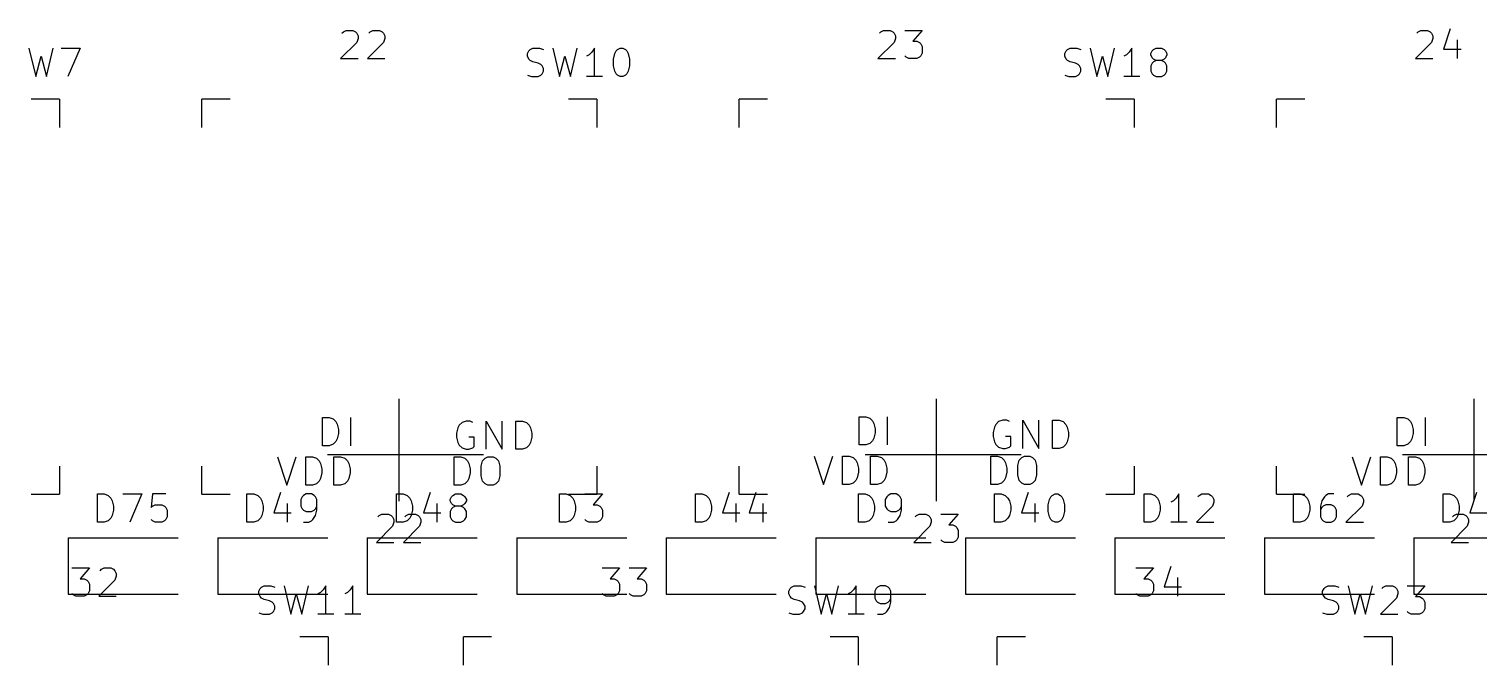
# Model space of a CAD drawing. Extents: x 33 to 377, y -126 to -3.
# Drawn here: x 79.7 to 131.1, y -88.9 to -66.3 of the extents above; entities that cross this region are included whole.
import ezdxf

# ---------------------------------------------------------------- set-up
doc = ezdxf.new("R2010")
doc.units = 0
doc.layers.add('BLACK', color=7, linetype='CONTINUOUS')

msp = doc.modelspace()

# ---------------------------------------------------------------- linework, layer by layer
at = {"layer": 'BLACK', "linetype": 'CONTINUOUS'}
for p, q in [((90.8051, -66.4766), (90.8527, -66.429)), ((90.8527, -66.429), (90.948, -66.3814)), ((90.948, -66.3814), (91.186, -66.3814)), ((91.186, -66.3814), (91.2813, -66.429)), ((91.2813, -66.429), (91.3289, -66.4766)), ((91.3289, -66.4766), (91.3765, -66.5719)), ((91.3765, -66.6671), (91.3289, -66.81)), ((91.3765, -66.5719), (91.3765, -66.6671)), ((91.7575, -66.4766), (91.8051, -66.429)), ((91.8051, -66.429), (91.9003, -66.3814)), ((91.9003, -66.3814), (92.1384, -66.3814)), ((92.1384, -66.3814), (92.2337, -66.429)), ((92.2337, -66.429), (92.2813, -66.4766)), ((92.2813, -66.4766), (92.3289, -66.5719)), ((92.3289, -66.6671), (92.2813, -66.81)), ((92.3289, -66.5719), (92.3289, -66.6671)), ((109.855, -66.4766), (109.903, -66.429)), ((109.903, -66.429), (109.998, -66.3814)), ((109.998, -66.3814), (110.236, -66.3814)), ((110.236, -66.3814), (110.331, -66.429)), ((110.331, -66.429), (110.379, -66.4766)), ((110.379, -66.4766), (110.427, -66.5719)), ((110.427, -66.6671), (110.379, -66.81)), ((110.427, -66.5719), (110.427, -66.6671)), ((110.76, -66.3814), (111.379, -66.3814)), ((111.379, -66.3814), (111.046, -66.7623)), ((111.046, -66.7623), (111.188, -66.7623)), ((111.188, -66.7623), (111.284, -66.81)), ((128.905, -66.4766), (128.953, -66.429)), ((128.953, -66.429), (129.048, -66.3814)), ((129.048, -66.3814), (129.286, -66.3814)), ((129.286, -66.3814), (129.381, -66.429)), ((129.381, -66.429), (129.429, -66.4766)), ((129.429, -66.4766), (129.477, -66.5719)), ((129.477, -66.6671), (129.429, -66.81)), ((129.477, -66.5719), (129.477, -66.6671)), ((130.096, -66.3338), (129.857, -67.048)), ((130.334, -66.7147), (130.334, -67.3814)), ((79.7084, -67.0164), (79.9465, -68.0164)), ((80.3275, -68.0164), (80.5656, -67.0164)), ((80.8513, -67.0164), (81.518, -67.0164)), ((81.518, -67.0164), (81.0894, -68.0164)), ((91.3289, -66.81), (90.7575, -67.3814)), ((92.2813, -66.81), (91.7099, -67.3814)), ((97.3775, -67.2069), (97.4251, -67.1116)), ((97.3775, -67.3021), (97.3775, -67.2069)), ((97.4251, -67.1116), (97.4727, -67.064)), ((97.4727, -67.064), (97.568, -67.0164)), ((97.568, -67.0164), (97.806, -67.0164)), ((97.806, -67.0164), (97.9489, -67.064)), ((98.2822, -67.0164), (98.5203, -68.0164)), ((98.9013, -68.0164), (99.1394, -67.0164)), ((99.568, -67.2545), (99.4727, -67.3021)), ((99.6632, -67.1592), (99.568, -67.2545)), ((99.7584, -67.0164), (99.6632, -67.1592)), ((99.7584, -68.0164), (99.7584, -67.0164)), ((100.425, -67.3973), (100.473, -67.2069)), ((100.473, -67.2069), (100.52, -67.1116)), ((100.52, -67.1116), (100.568, -67.064)), ((100.568, -67.064), (100.663, -67.0164)), ((100.663, -67.0164), (100.758, -67.0164)), ((100.758, -67.0164), (100.854, -67.064)), ((100.854, -67.064), (100.901, -67.1116)), ((100.901, -67.1116), (100.949, -67.2069)), ((100.949, -67.2069), (100.997, -67.3973)), ((110.379, -66.81), (109.807, -67.3814)), ((110.807, -67.3338), (110.76, -67.2861)), ((111.284, -66.81), (111.331, -66.8576)), ((111.331, -67.2861), (111.284, -67.3338)), ((111.331, -66.8576), (111.379, -66.9528)), ((111.379, -67.1909), (111.331, -67.2861)), ((111.379, -66.9528), (111.379, -67.1909)), ((116.427, -67.2069), (116.475, -67.1116)), ((116.427, -67.3021), (116.427, -67.2069)), ((116.475, -67.1116), (116.523, -67.064)), ((116.523, -67.064), (116.618, -67.0164)), ((116.618, -67.0164), (116.856, -67.0164)), ((116.856, -67.0164), (116.999, -67.064)), ((117.332, -67.0164), (117.57, -68.0164)), ((117.951, -68.0164), (118.189, -67.0164)), ((118.618, -67.2545), (118.523, -67.3021)), ((118.713, -67.1592), (118.618, -67.2545)), ((118.808, -67.0164), (118.713, -67.1592)), ((118.808, -68.0164), (118.808, -67.0164)), ((119.475, -67.2069), (119.523, -67.1116)), ((119.475, -67.2545), (119.475, -67.2069)), ((119.523, -67.3497), (119.475, -67.2545)), ((119.523, -67.1116), (119.57, -67.064)), ((119.57, -67.064), (119.666, -67.0164)), ((119.666, -67.0164), (119.856, -67.0164)), ((119.856, -67.0164), (119.951, -67.064)), ((119.951, -67.064), (119.999, -67.1116)), ((119.999, -67.1116), (120.047, -67.2069)), ((120.047, -67.2545), (119.999, -67.3497)), ((120.047, -67.2069), (120.047, -67.2545)), ((129.429, -66.81), (128.857, -67.3814)), ((129.857, -67.048), (130.477, -67.048)), ((79.9465, -68.0164), (80.137, -67.3021)), ((80.137, -67.3021), (80.3275, -68.0164)), ((90.7575, -67.3814), (91.3765, -67.3814)), ((91.7099, -67.3814), (92.3289, -67.3814)), ((97.4251, -67.3973), (97.3775, -67.3021)), ((97.4727, -67.445), (97.4251, -67.3973)), ((97.568, -67.4926), (97.4727, -67.445)), ((97.7584, -67.5402), (97.568, -67.4926)), ((97.8537, -67.5878), (97.7584, -67.5402)), ((97.9013, -67.6354), (97.8537, -67.5878)), ((97.9489, -67.7307), (97.9013, -67.6354)), ((97.9489, -67.8259), (97.9489, -67.7307)), ((98.5203, -68.0164), (98.7108, -67.3021)), ((98.7108, -67.3021), (98.9013, -68.0164)), ((100.425, -67.6354), (100.425, -67.3973)), ((100.473, -67.8259), (100.425, -67.6354)), ((100.997, -67.6354), (100.949, -67.8259)), ((100.997, -67.3973), (100.997, -67.6354)), ((109.807, -67.3814), (110.427, -67.3814)), ((110.903, -67.3814), (110.807, -67.3338)), ((111.188, -67.3814), (110.903, -67.3814)), ((111.284, -67.3338), (111.188, -67.3814)), ((116.475, -67.3973), (116.427, -67.3021)), ((116.523, -67.445), (116.475, -67.3973)), ((116.618, -67.4926), (116.523, -67.445)), ((116.808, -67.5402), (116.618, -67.4926)), ((116.904, -67.5878), (116.808, -67.5402)), ((116.951, -67.6354), (116.904, -67.5878)), ((116.999, -67.7307), (116.951, -67.6354)), ((116.999, -67.8259), (116.999, -67.7307)), ((117.57, -68.0164), (117.761, -67.3021)), ((117.761, -67.3021), (117.951, -68.0164)), ((119.523, -67.5402), (119.475, -67.6354)), ((119.475, -67.6354), (119.475, -67.8259)), ((119.57, -67.3973), (119.523, -67.3497)), ((119.57, -67.4926), (119.523, -67.5402)), ((119.666, -67.445), (119.57, -67.3973)), ((119.666, -67.445), (119.57, -67.4926)), ((119.856, -67.445), (119.666, -67.445)), ((119.951, -67.3973), (119.856, -67.445)), ((119.951, -67.4926), (119.856, -67.445)), ((119.999, -67.3497), (119.951, -67.3973)), ((119.999, -67.5402), (119.951, -67.4926)), ((120.047, -67.6354), (119.999, -67.5402)), ((120.047, -67.8259), (120.047, -67.6354)), ((128.857, -67.3814), (129.477, -67.3814)), ((97.3775, -67.9688), (97.5203, -68.0164)), ((97.5203, -68.0164), (97.7584, -68.0164)), ((97.7584, -68.0164), (97.8537, -67.9688)), ((97.8537, -67.9688), (97.9013, -67.9211)), ((97.9013, -67.9211), (97.9489, -67.8259)), ((100.044, -68.0164), (99.4727, -68.0164)), ((100.52, -67.9211), (100.473, -67.8259)), ((100.568, -67.9688), (100.52, -67.9211)), ((100.663, -68.0164), (100.568, -67.9688)), ((100.758, -68.0164), (100.663, -68.0164)), ((100.854, -67.9688), (100.758, -68.0164)), ((100.901, -67.9211), (100.854, -67.9688)), ((100.949, -67.8259), (100.901, -67.9211)), ((116.427, -67.9688), (116.57, -68.0164)), ((116.57, -68.0164), (116.808, -68.0164)), ((116.808, -68.0164), (116.904, -67.9688)), ((116.904, -67.9688), (116.951, -67.9211)), ((116.951, -67.9211), (116.999, -67.8259)), ((119.094, -68.0164), (118.523, -68.0164)), ((119.475, -67.8259), (119.523, -67.9211)), ((119.523, -67.9211), (119.57, -67.9688)), ((119.57, -67.9688), (119.666, -68.0164)), ((119.666, -68.0164), (119.856, -68.0164)), ((119.856, -68.0164), (119.951, -67.9688)), ((119.951, -67.9688), (119.999, -67.9211)), ((119.999, -67.9211), (120.047, -67.8259)), ((80.787, -68.819), (79.787, -68.819)), ((80.787, -68.819), (80.787, -69.819)), ((86.837, -68.819), (85.837, -68.819)), ((85.837, -69.819), (85.837, -68.819)), ((99.837, -68.819), (98.837, -68.819)), ((99.837, -68.819), (99.837, -69.819)), ((105.887, -68.819), (104.887, -68.819)), ((104.887, -69.819), (104.887, -68.819)), ((118.887, -68.819), (117.887, -68.819)), ((118.887, -68.819), (118.887, -69.819)), ((124.937, -68.819), (123.937, -68.819)), ((123.937, -69.819), (123.937, -68.819)), ((92.837, -83.058), (92.837, -79.436)), ((111.887, -83.058), (111.887, -79.436)), ((130.937, -83.058), (130.937, -79.436)), ((90.1145, -81.0974), (90.1145, -80.0974)), ((90.1145, -80.0974), (90.3526, -80.0974)), ((90.3526, -80.0974), (90.4955, -80.145)), ((91.1145, -81.0974), (91.1145, -80.0974)), ((109.14, -81.0724), (109.14, -80.0724)), ((109.14, -80.0724), (109.378, -80.0724)), ((109.378, -80.0724), (109.521, -80.12)), ((109.521, -80.12), (109.616, -80.2152)), ((110.14, -81.0724), (110.14, -80.0724)), ((128.214, -81.0974), (128.214, -80.0974)), ((128.214, -80.0974), (128.452, -80.0974)), ((128.452, -80.0974), (128.595, -80.145)), ((129.214, -81.0974), (129.214, -80.0974)), ((90.4955, -80.145), (90.5907, -80.2402)), ((90.5907, -80.2402), (90.6383, -80.3355)), ((90.6383, -80.3355), (90.6859, -80.526)), ((90.6859, -80.526), (90.6859, -80.6688)), ((94.9168, -80.4625), (94.8692, -80.653)), ((94.9644, -80.3672), (94.9168, -80.4625)), ((95.0596, -80.272), (94.9644, -80.3672)), ((95.2025, -80.2244), (95.0596, -80.272)), ((95.3454, -80.2244), (95.2025, -80.2244)), ((95.4406, -80.272), (95.3454, -80.2244)), ((95.9168, -81.2244), (95.9168, -80.2244)), ((95.9168, -80.2244), (96.4882, -81.2244)), ((96.4882, -81.2244), (96.4882, -80.2244)), ((96.9644, -81.2244), (96.9644, -80.2244)), ((96.9644, -80.2244), (97.2025, -80.2244)), ((97.2025, -80.2244), (97.3454, -80.272)), ((97.3454, -80.272), (97.4406, -80.3672)), ((97.4406, -80.3672), (97.4882, -80.4625)), ((97.4882, -80.4625), (97.5358, -80.653)), ((109.616, -80.2152), (109.664, -80.3105)), ((109.664, -80.3105), (109.711, -80.501)), ((109.711, -80.6438), (109.664, -80.8343)), ((109.711, -80.501), (109.711, -80.6438)), ((113.942, -80.4375), (113.895, -80.628)), ((113.895, -80.628), (113.895, -80.7708)), ((113.99, -80.3422), (113.942, -80.4375)), ((114.085, -80.247), (113.99, -80.3422)), ((114.228, -80.1994), (114.085, -80.247)), ((114.371, -80.1994), (114.228, -80.1994)), ((114.466, -80.247), (114.371, -80.1994)), ((114.942, -81.1994), (114.942, -80.1994)), ((114.942, -80.1994), (115.514, -81.1994)), ((115.514, -81.1994), (115.514, -80.1994)), ((115.99, -81.1994), (115.99, -80.1994)), ((115.99, -80.1994), (116.228, -80.1994)), ((116.228, -80.1994), (116.371, -80.247)), ((116.371, -80.247), (116.466, -80.3422)), ((116.466, -80.3422), (116.514, -80.4375)), ((116.514, -80.4375), (116.561, -80.628)), ((116.561, -80.628), (116.561, -80.7708)), ((128.595, -80.145), (128.69, -80.2402)), ((128.69, -80.2402), (128.738, -80.3355)), ((128.738, -80.3355), (128.785, -80.526)), ((128.785, -80.526), (128.785, -80.6688)), ((90.3526, -81.0974), (90.1145, -81.0974)), ((90.4955, -81.0498), (90.3526, -81.0974)), ((90.5907, -80.9545), (90.4955, -81.0498)), ((90.6383, -80.8593), (90.5907, -80.9545)), ((90.6859, -80.6688), (90.6383, -80.8593)), ((94.8692, -80.653), (94.8692, -80.7958)), ((94.8692, -80.7958), (94.9168, -80.9863)), ((94.9168, -80.9863), (94.9644, -81.0815)), ((94.9644, -81.0815), (95.0596, -81.1768)), ((95.4882, -80.7958), (95.2977, -80.7958)), ((95.4406, -81.1768), (95.4882, -81.1291)), ((95.4882, -81.1291), (95.4882, -80.7958)), ((97.4406, -81.0815), (97.3454, -81.1768)), ((97.4882, -80.9863), (97.4406, -81.0815)), ((97.5358, -80.7958), (97.4882, -80.9863)), ((97.5358, -80.653), (97.5358, -80.7958)), ((109.378, -81.0724), (109.14, -81.0724)), ((109.521, -81.0248), (109.378, -81.0724)), ((109.616, -80.9295), (109.521, -81.0248)), ((109.664, -80.8343), (109.616, -80.9295)), ((113.895, -80.7708), (113.942, -80.9613)), ((113.942, -80.9613), (113.99, -81.0565)), ((113.99, -81.0565), (114.085, -81.1518)), ((114.085, -81.1518), (114.228, -81.1994)), ((114.514, -80.7708), (114.323, -80.7708)), ((114.323, -81.1994), (114.466, -81.1518)), ((114.466, -81.1518), (114.514, -81.1041)), ((114.514, -81.1041), (114.514, -80.7708)), ((116.371, -81.1518), (116.228, -81.1994)), ((116.466, -81.0565), (116.371, -81.1518)), ((116.514, -80.9613), (116.466, -81.0565)), ((116.561, -80.7708), (116.514, -80.9613)), ((128.452, -81.0974), (128.214, -81.0974)), ((128.595, -81.0498), (128.452, -81.0974)), ((128.69, -80.9545), (128.595, -81.0498)), ((128.738, -80.8593), (128.69, -80.9545)), ((128.785, -80.6688), (128.738, -80.8593)), ((88.5192, -81.4944), (88.8525, -82.4944)), ((88.8525, -82.4944), (89.1858, -81.4944)), ((89.5192, -82.4944), (89.5192, -81.4944)), ((89.5192, -81.4944), (89.7573, -81.4944)), ((89.7573, -81.4944), (89.9001, -81.542)), ((89.9001, -81.542), (89.9954, -81.6372)), ((89.9954, -81.6372), (90.043, -81.7325)), ((90.297, -81.407), (95.827, -81.407)), ((90.5192, -82.4944), (90.5192, -81.4944)), ((90.5192, -81.4944), (90.7573, -81.4944)), ((90.7573, -81.4944), (90.9001, -81.542)), ((90.9001, -81.542), (90.9954, -81.6372)), ((90.9954, -81.6372), (91.043, -81.7325)), ((94.7818, -82.4944), (94.7818, -81.4944)), ((94.7818, -81.4944), (95.0199, -81.4944)), ((95.0199, -81.4944), (95.1627, -81.542)), ((95.0596, -81.1768), (95.2025, -81.2244)), ((95.1627, -81.542), (95.258, -81.6372)), ((95.2025, -81.2244), (95.2977, -81.2244)), ((95.258, -81.6372), (95.3056, -81.7325)), ((95.2977, -81.2244), (95.4406, -81.1768)), ((95.7342, -81.8277), (95.7818, -81.6372)), ((95.7818, -81.6372), (95.877, -81.542)), ((95.877, -81.542), (95.9723, -81.4944)), ((95.9723, -81.4944), (96.1627, -81.4944)), ((96.1627, -81.4944), (96.258, -81.542)), ((96.258, -81.542), (96.3532, -81.6372)), ((96.3532, -81.6372), (96.4008, -81.8277)), ((97.2025, -81.2244), (96.9644, -81.2244)), ((97.3454, -81.1768), (97.2025, -81.2244)), ((107.545, -81.4694), (107.878, -82.4694)), ((107.878, -82.4694), (108.211, -81.4694)), ((108.545, -82.4694), (108.545, -81.4694)), ((108.545, -81.4694), (108.783, -81.4694)), ((108.783, -81.4694), (108.926, -81.517)), ((108.926, -81.517), (109.021, -81.6122)), ((109.021, -81.6122), (109.068, -81.7075)), ((109.347, -81.407), (114.877, -81.407)), ((109.545, -82.4694), (109.545, -81.4694)), ((109.545, -81.4694), (109.783, -81.4694)), ((109.783, -81.4694), (109.926, -81.517)), ((109.926, -81.517), (110.021, -81.6122)), ((110.021, -81.6122), (110.068, -81.7075)), ((113.807, -82.4694), (113.807, -81.4694)), ((113.807, -81.4694), (114.045, -81.4694)), ((114.045, -81.4694), (114.188, -81.517)), ((114.188, -81.517), (114.283, -81.6122)), ((114.228, -81.1994), (114.323, -81.1994)), ((114.283, -81.6122), (114.331, -81.7075)), ((114.76, -81.8027), (114.807, -81.6122)), ((114.807, -81.6122), (114.903, -81.517)), ((114.903, -81.517), (114.998, -81.4694)), ((114.998, -81.4694), (115.188, -81.4694)), ((115.188, -81.4694), (115.283, -81.517)), ((115.283, -81.517), (115.379, -81.6122)), ((115.379, -81.6122), (115.426, -81.8027)), ((116.228, -81.1994), (115.99, -81.1994)), ((126.619, -81.4944), (126.952, -82.4944)), ((126.952, -82.4944), (127.285, -81.4944)), ((127.619, -82.4944), (127.619, -81.4944)), ((127.619, -81.4944), (127.857, -81.4944)), ((127.857, -81.4944), (128, -81.542)), ((128, -81.542), (128.095, -81.6372)), ((128.095, -81.6372), (128.142, -81.7325)), ((128.397, -81.407), (133.927, -81.407)), ((128.619, -82.4944), (128.619, -81.4944)), ((128.619, -81.4944), (128.857, -81.4944)), ((128.857, -81.4944), (129, -81.542)), ((129, -81.542), (129.095, -81.6372)), ((129.095, -81.6372), (129.142, -81.7325)), ((80.787, -81.819), (80.787, -82.819)), ((85.837, -82.819), (85.837, -81.819)), ((90.043, -81.7325), (90.0906, -81.923)), ((90.0906, -82.0658), (90.043, -82.2563)), ((90.0906, -81.923), (90.0906, -82.0658)), ((91.043, -81.7325), (91.0906, -81.923)), ((91.0906, -82.0658), (91.043, -82.2563)), ((91.0906, -81.923), (91.0906, -82.0658)), ((95.3056, -81.7325), (95.3532, -81.923)), ((95.3532, -82.0658), (95.3056, -82.2563)), ((95.3532, -81.923), (95.3532, -82.0658)), ((95.7342, -82.161), (95.7342, -81.8277)), ((95.7818, -82.3515), (95.7342, -82.161)), ((96.4008, -82.161), (96.3532, -82.3515)), ((96.4008, -81.8277), (96.4008, -82.161)), ((99.837, -81.819), (99.837, -82.819)), ((104.887, -82.819), (104.887, -81.819)), ((109.068, -81.7075), (109.116, -81.898)), ((109.116, -82.0408), (109.068, -82.2313)), ((109.116, -81.898), (109.116, -82.0408)), ((110.068, -81.7075), (110.116, -81.898)), ((110.116, -82.0408), (110.068, -82.2313)), ((110.116, -81.898), (110.116, -82.0408)), ((114.331, -81.7075), (114.379, -81.898)), ((114.379, -82.0408), (114.331, -82.2313)), ((114.379, -81.898), (114.379, -82.0408)), ((114.76, -82.136), (114.76, -81.8027)), ((114.807, -82.3265), (114.76, -82.136)), ((115.426, -82.136), (115.379, -82.3265)), ((115.426, -81.8027), (115.426, -82.136)), ((118.887, -81.819), (118.887, -82.819)), ((123.937, -82.819), (123.937, -81.819)), ((128.142, -81.7325), (128.19, -81.923)), ((128.19, -82.0658), (128.142, -82.2563)), ((128.19, -81.923), (128.19, -82.0658)), ((129.142, -81.7325), (129.19, -81.923)), ((129.19, -82.0658), (129.142, -82.2563)), ((129.19, -81.923), (129.19, -82.0658)), ((89.7573, -82.4944), (89.5192, -82.4944)), ((89.9001, -82.4468), (89.7573, -82.4944)), ((89.9954, -82.3515), (89.9001, -82.4468)), ((90.043, -82.2563), (89.9954, -82.3515)), ((90.7573, -82.4944), (90.5192, -82.4944)), ((90.9001, -82.4468), (90.7573, -82.4944)), ((90.9954, -82.3515), (90.9001, -82.4468)), ((91.043, -82.2563), (90.9954, -82.3515)), ((95.0199, -82.4944), (94.7818, -82.4944)), ((95.1627, -82.4468), (95.0199, -82.4944)), ((95.258, -82.3515), (95.1627, -82.4468)), ((95.3056, -82.2563), (95.258, -82.3515)), ((95.877, -82.4468), (95.7818, -82.3515)), ((95.9723, -82.4944), (95.877, -82.4468)), ((96.1627, -82.4944), (95.9723, -82.4944)), ((96.258, -82.4468), (96.1627, -82.4944)), ((96.3532, -82.3515), (96.258, -82.4468)), ((108.783, -82.4694), (108.545, -82.4694)), ((108.926, -82.4218), (108.783, -82.4694)), ((109.021, -82.3265), (108.926, -82.4218)), ((109.068, -82.2313), (109.021, -82.3265)), ((109.783, -82.4694), (109.545, -82.4694)), ((109.926, -82.4218), (109.783, -82.4694)), ((110.021, -82.3265), (109.926, -82.4218)), ((110.068, -82.2313), (110.021, -82.3265)), ((114.045, -82.4694), (113.807, -82.4694)), ((114.188, -82.4218), (114.045, -82.4694)), ((114.283, -82.3265), (114.188, -82.4218)), ((114.331, -82.2313), (114.283, -82.3265)), ((114.903, -82.4218), (114.807, -82.3265)), ((114.998, -82.4694), (114.903, -82.4218)), ((115.188, -82.4694), (114.998, -82.4694)), ((115.283, -82.4218), (115.188, -82.4694)), ((115.379, -82.3265), (115.283, -82.4218)), ((127.857, -82.4944), (127.619, -82.4944)), ((128, -82.4468), (127.857, -82.4944)), ((128.095, -82.3515), (128, -82.4468)), ((128.142, -82.2563), (128.095, -82.3515)), ((128.857, -82.4944), (128.619, -82.4944)), ((129, -82.4468), (128.857, -82.4944)), ((129.095, -82.3515), (129, -82.4468)), ((129.142, -82.2563), (129.095, -82.3515)), ((79.787, -82.819), (80.787, -82.819)), ((82.1361, -83.8096), (82.1361, -82.8096)), ((82.1361, -82.8096), (82.3742, -82.8096)), ((82.3742, -82.8096), (82.5171, -82.8572)), ((82.5171, -82.8572), (82.6123, -82.9524)), ((82.6123, -82.9524), (82.6599, -83.0477)), ((82.6599, -83.0477), (82.7075, -83.2382)), ((83.0409, -82.8096), (83.7075, -82.8096)), ((83.7075, -82.8096), (83.279, -83.8096)), ((84.0885, -82.8096), (84.0409, -83.2858)), ((84.5647, -82.8096), (84.0885, -82.8096)), ((84.0885, -83.2382), (84.1837, -83.1905)), ((84.1837, -83.1905), (84.4218, -83.1905)), ((84.4218, -83.1905), (84.5171, -83.2382)), ((85.837, -82.819), (86.837, -82.819)), ((87.4366, -83.8096), (87.4366, -82.8096)), ((87.4366, -82.8096), (87.6747, -82.8096)), ((87.6747, -82.8096), (87.8176, -82.8572)), ((87.8176, -82.8572), (87.9128, -82.9524)), ((87.9128, -82.9524), (87.9604, -83.0477)), ((87.9604, -83.0477), (88.008, -83.2382)), ((88.6271, -82.762), (88.389, -83.4762)), ((88.8652, -83.1429), (88.8652, -83.8096)), ((89.389, -82.9048), (89.3414, -83.0001)), ((89.3414, -83.0001), (89.3414, -83.2382)), ((89.4366, -82.8572), (89.389, -82.9048)), ((89.5319, -82.8096), (89.4366, -82.8572)), ((89.7223, -82.8096), (89.5319, -82.8096)), ((89.8176, -82.8572), (89.7223, -82.8096)), ((89.8652, -82.9048), (89.8176, -82.8572)), ((89.9128, -83.0001), (89.8652, -82.9048)), ((89.9128, -83.381), (89.9128, -83.0001)), ((92.7372, -83.8096), (92.7372, -82.8096)), ((92.7372, -82.8096), (92.9753, -82.8096)), ((92.9753, -82.8096), (93.1182, -82.8572)), ((93.1182, -82.8572), (93.2134, -82.9524)), ((93.2134, -82.9524), (93.261, -83.0477)), ((93.261, -83.0477), (93.3086, -83.2382)), ((93.9277, -82.762), (93.6896, -83.4762)), ((94.1658, -83.1429), (94.1658, -83.8096)), ((94.642, -83.0001), (94.6896, -82.9048)), ((94.642, -83.0477), (94.642, -83.0001)), ((94.6896, -83.1429), (94.642, -83.0477)), ((94.6896, -82.9048), (94.7372, -82.8572)), ((94.7372, -83.1905), (94.6896, -83.1429)), ((94.7372, -82.8572), (94.8325, -82.8096)), ((94.8325, -83.2382), (94.7372, -83.1905)), ((94.8325, -82.8096), (95.0229, -82.8096)), ((95.0229, -82.8096), (95.1182, -82.8572)), ((95.1182, -83.1905), (95.0229, -83.2382)), ((95.1182, -82.8572), (95.1658, -82.9048)), ((95.1658, -83.1429), (95.1182, -83.1905)), ((95.1658, -82.9048), (95.2134, -83.0001)), ((95.2134, -83.0477), (95.1658, -83.1429)), ((95.2134, -83.0001), (95.2134, -83.0477)), ((98.5139, -83.8096), (98.5139, -82.8096)), ((98.5139, -82.8096), (98.752, -82.8096)), ((98.752, -82.8096), (98.8949, -82.8572)), ((98.837, -82.819), (99.837, -82.819)), ((98.8949, -82.8572), (98.9901, -82.9524)), ((98.9901, -82.9524), (99.0377, -83.0477)), ((99.0377, -83.0477), (99.0853, -83.2382)), ((99.4187, -82.8096), (100.038, -82.8096)), ((100.038, -82.8096), (99.7044, -83.1905)), ((99.7044, -83.1905), (99.8472, -83.1905)), ((99.8472, -83.1905), (99.9425, -83.2382)), ((103.338, -83.8096), (103.338, -82.8096)), ((103.338, -82.8096), (103.576, -82.8096)), ((103.576, -82.8096), (103.719, -82.8572)), ((103.719, -82.8572), (103.814, -82.9524)), ((103.814, -82.9524), (103.862, -83.0477)), ((103.862, -83.0477), (103.909, -83.2382)), ((104.528, -82.762), (104.29, -83.4762)), ((104.766, -83.1429), (104.766, -83.8096)), ((104.887, -82.819), (105.887, -82.819)), ((105.481, -82.762), (105.242, -83.4762)), ((105.719, -83.1429), (105.719, -83.8096)), ((109.115, -83.8096), (109.115, -82.8096)), ((109.115, -82.8096), (109.353, -82.8096)), ((109.353, -82.8096), (109.496, -82.8572)), ((109.496, -82.8572), (109.591, -82.9524)), ((109.591, -82.9524), (109.639, -83.0477)), ((109.639, -83.0477), (109.686, -83.2382)), ((110.115, -82.9048), (110.067, -83.0001)), ((110.067, -83.0001), (110.067, -83.2382)), ((110.163, -82.8572), (110.115, -82.9048)), ((110.258, -82.8096), (110.163, -82.8572)), ((110.448, -82.8096), (110.258, -82.8096)), ((110.543, -82.8572), (110.448, -82.8096)), ((110.591, -82.9048), (110.543, -82.8572)), ((110.639, -83.0001), (110.591, -82.9048)), ((110.639, -83.381), (110.639, -83.0001)), ((113.94, -83.8096), (113.94, -82.8096)), ((113.94, -82.8096), (114.178, -82.8096)), ((114.178, -82.8096), (114.321, -82.8572)), ((114.321, -82.8572), (114.416, -82.9524)), ((114.416, -82.9524), (114.464, -83.0477)), ((114.464, -83.0477), (114.511, -83.2382)), ((115.13, -82.762), (114.892, -83.4762)), ((115.368, -83.1429), (115.368, -83.8096)), ((115.844, -83.1905), (115.892, -83.0001)), ((115.844, -83.4286), (115.844, -83.1905)), ((115.892, -83.0001), (115.94, -82.9048)), ((115.94, -82.9048), (115.987, -82.8572)), ((115.987, -82.8572), (116.083, -82.8096)), ((116.083, -82.8096), (116.178, -82.8096)), ((116.178, -82.8096), (116.273, -82.8572)), ((116.273, -82.8572), (116.321, -82.9048)), ((116.321, -82.9048), (116.368, -83.0001)), ((116.368, -83.0001), (116.416, -83.1905)), ((116.416, -83.1905), (116.416, -83.4286)), ((117.887, -82.819), (118.887, -82.819)), ((119.24, -83.8096), (119.24, -82.8096)), ((119.24, -82.8096), (119.478, -82.8096)), ((119.478, -82.8096), (119.621, -82.8572)), ((119.621, -82.8572), (119.716, -82.9524)), ((119.716, -82.9524), (119.764, -83.0477)), ((119.764, -83.0477), (119.811, -83.2382)), ((120.287, -83.0477), (120.192, -83.0953)), ((120.383, -82.9524), (120.287, -83.0477)), ((120.478, -82.8096), (120.383, -82.9524)), ((120.478, -83.8096), (120.478, -82.8096)), ((121.144, -82.9048), (121.192, -82.8572)), ((121.192, -82.8572), (121.287, -82.8096)), ((121.287, -82.8096), (121.525, -82.8096)), ((121.525, -82.8096), (121.621, -82.8572)), ((121.621, -82.8572), (121.668, -82.9048)), ((121.668, -82.9048), (121.716, -83.0001)), ((121.716, -83.0953), (121.668, -83.2382)), ((121.716, -83.0001), (121.716, -83.0953)), ((123.937, -82.819), (124.937, -82.819)), ((124.541, -83.8096), (124.541, -82.8096)), ((124.541, -82.8096), (124.779, -82.8096)), ((124.779, -82.8096), (124.922, -82.8572)), ((124.922, -82.8572), (125.017, -82.9524)), ((125.017, -82.9524), (125.065, -83.0477)), ((125.065, -83.0477), (125.112, -83.2382)), ((125.541, -83.0477), (125.493, -83.2382)), ((125.636, -82.9048), (125.541, -83.0477)), ((125.684, -83.1905), (125.588, -83.2382)), ((125.684, -82.8572), (125.636, -82.9048)), ((125.779, -82.8096), (125.684, -82.8572)), ((125.874, -83.1905), (125.684, -83.1905)), ((125.969, -82.8096), (125.779, -82.8096)), ((125.969, -83.2382), (125.874, -83.1905)), ((126.445, -82.9048), (126.493, -82.8572)), ((126.493, -82.8572), (126.588, -82.8096)), ((126.588, -82.8096), (126.826, -82.8096)), ((126.826, -82.8096), (126.922, -82.8572)), ((126.922, -82.8572), (126.969, -82.9048)), ((126.969, -82.9048), (127.017, -83.0001)), ((127.017, -83.0953), (126.969, -83.2382)), ((127.017, -83.0001), (127.017, -83.0953)), ((129.841, -83.8096), (129.841, -82.8096)), ((129.841, -82.8096), (130.079, -82.8096)), ((130.079, -82.8096), (130.222, -82.8572)), ((130.222, -82.8572), (130.317, -82.9524)), ((130.317, -82.9524), (130.365, -83.0477)), ((130.365, -83.0477), (130.412, -83.2382)), ((131.031, -82.762), (130.793, -83.4762)), ((82.6123, -83.6667), (82.5171, -83.762)), ((82.6599, -83.5715), (82.6123, -83.6667)), ((82.7075, -83.381), (82.6599, -83.5715)), ((82.7075, -83.2382), (82.7075, -83.381)), ((84.0409, -83.2858), (84.0885, -83.2382)), ((84.0885, -83.762), (84.0409, -83.7143)), ((84.5171, -83.2382), (84.5647, -83.2858)), ((84.5647, -83.7143), (84.5171, -83.762)), ((84.5647, -83.2858), (84.6123, -83.381)), ((84.6123, -83.6191), (84.5647, -83.7143)), ((84.6123, -83.381), (84.6123, -83.6191)), ((87.9128, -83.6667), (87.8176, -83.762)), ((87.9604, -83.5715), (87.9128, -83.6667)), ((88.008, -83.381), (87.9604, -83.5715)), ((88.008, -83.2382), (88.008, -83.381)), ((88.389, -83.4762), (89.008, -83.4762)), ((89.3414, -83.2382), (89.389, -83.3334)), ((89.389, -83.3334), (89.4366, -83.381)), ((89.4366, -83.381), (89.5319, -83.4286)), ((89.5319, -83.4286), (89.7223, -83.4286)), ((89.7223, -83.4286), (89.8176, -83.381)), ((89.7223, -83.762), (89.7699, -83.7143)), ((89.7699, -83.7143), (89.8652, -83.5715)), ((89.8176, -83.381), (89.8652, -83.3334)), ((89.8652, -83.3334), (89.9128, -83.2382)), ((89.8652, -83.5715), (89.9128, -83.381)), ((92.0751, -83.6216), (92.1227, -83.574)), ((92.1227, -83.574), (92.218, -83.5264)), ((92.218, -83.5264), (92.456, -83.5264)), ((92.456, -83.5264), (92.5513, -83.574)), ((92.5513, -83.574), (92.5989, -83.6216)), ((92.5989, -83.6216), (92.6465, -83.7169)), ((92.6465, -83.7169), (92.6465, -83.8121)), ((93.0275, -83.6216), (93.0751, -83.574)), ((93.0751, -83.574), (93.1703, -83.5264)), ((93.2134, -83.6667), (93.1182, -83.762)), ((93.1703, -83.5264), (93.4084, -83.5264)), ((93.261, -83.5715), (93.2134, -83.6667)), ((93.3086, -83.381), (93.261, -83.5715)), ((93.3086, -83.2382), (93.3086, -83.381)), ((93.4084, -83.5264), (93.5037, -83.574)), ((93.5037, -83.574), (93.5513, -83.6216)), ((93.5513, -83.6216), (93.5989, -83.7169)), ((93.5989, -83.7169), (93.5989, -83.8121)), ((93.6896, -83.4762), (94.3086, -83.4762)), ((94.6896, -83.3334), (94.642, -83.4286)), ((94.642, -83.4286), (94.642, -83.6191)), ((94.642, -83.6191), (94.6896, -83.7143)), ((94.7372, -83.2858), (94.6896, -83.3334)), ((94.6896, -83.7143), (94.7372, -83.762)), ((94.8325, -83.2382), (94.7372, -83.2858)), ((95.0229, -83.2382), (94.8325, -83.2382)), ((95.1182, -83.2858), (95.0229, -83.2382)), ((95.1658, -83.3334), (95.1182, -83.2858)), ((95.1182, -83.762), (95.1658, -83.7143)), ((95.2134, -83.4286), (95.1658, -83.3334)), ((95.1658, -83.7143), (95.2134, -83.6191)), ((95.2134, -83.6191), (95.2134, -83.4286)), ((98.9901, -83.6667), (98.8949, -83.762)), ((99.0377, -83.5715), (98.9901, -83.6667)), ((99.0853, -83.381), (99.0377, -83.5715)), ((99.0853, -83.2382), (99.0853, -83.381)), ((99.4663, -83.762), (99.4187, -83.7143)), ((99.9425, -83.2382), (99.9901, -83.2858)), ((99.9901, -83.7143), (99.9425, -83.762)), ((99.9901, -83.2858), (100.038, -83.381)), ((100.038, -83.6191), (99.9901, -83.7143)), ((100.038, -83.381), (100.038, -83.6191)), ((103.814, -83.6667), (103.719, -83.762)), ((103.862, -83.5715), (103.814, -83.6667)), ((103.909, -83.381), (103.862, -83.5715)), ((103.909, -83.2382), (103.909, -83.381)), ((104.29, -83.4762), (104.909, -83.4762)), ((105.242, -83.4762), (105.862, -83.4762)), ((109.591, -83.6667), (109.496, -83.762)), ((109.639, -83.5715), (109.591, -83.6667)), ((109.686, -83.381), (109.639, -83.5715)), ((109.686, -83.2382), (109.686, -83.381)), ((110.067, -83.2382), (110.115, -83.3334)), ((110.115, -83.3334), (110.163, -83.381)), ((110.163, -83.381), (110.258, -83.4286)), ((110.258, -83.4286), (110.448, -83.4286)), ((110.448, -83.4286), (110.543, -83.381)), ((110.448, -83.762), (110.496, -83.7143)), ((110.496, -83.7143), (110.591, -83.5715)), ((110.543, -83.381), (110.591, -83.3334)), ((110.591, -83.3334), (110.639, -83.2382)), ((110.591, -83.5715), (110.639, -83.381)), ((111.125, -83.6216), (111.173, -83.574)), ((111.173, -83.574), (111.268, -83.5264)), ((111.268, -83.5264), (111.506, -83.5264)), ((111.506, -83.5264), (111.601, -83.574)), ((111.601, -83.574), (111.649, -83.6216)), ((111.649, -83.6216), (111.697, -83.7169)), ((111.697, -83.7169), (111.697, -83.8121)), ((112.03, -83.5264), (112.649, -83.5264)), ((112.649, -83.5264), (112.316, -83.9073)), ((114.416, -83.6667), (114.321, -83.762)), ((114.464, -83.5715), (114.416, -83.6667)), ((114.511, -83.381), (114.464, -83.5715)), ((114.511, -83.2382), (114.511, -83.381)), ((114.892, -83.4762), (115.511, -83.4762)), ((115.892, -83.6191), (115.844, -83.4286)), ((115.94, -83.7143), (115.892, -83.6191)), ((115.987, -83.762), (115.94, -83.7143)), ((116.321, -83.7143), (116.273, -83.762)), ((116.368, -83.6191), (116.321, -83.7143)), ((116.416, -83.4286), (116.368, -83.6191)), ((119.716, -83.6667), (119.621, -83.762)), ((119.764, -83.5715), (119.716, -83.6667)), ((119.811, -83.381), (119.764, -83.5715)), ((119.811, -83.2382), (119.811, -83.381)), ((121.668, -83.2382), (121.097, -83.8096)), ((125.017, -83.6667), (124.922, -83.762)), ((125.065, -83.5715), (125.017, -83.6667)), ((125.112, -83.381), (125.065, -83.5715)), ((125.112, -83.2382), (125.112, -83.381)), ((125.493, -83.2382), (125.493, -83.6191)), ((125.541, -83.2858), (125.493, -83.381)), ((125.493, -83.6191), (125.541, -83.7143)), ((125.588, -83.2382), (125.541, -83.2858)), ((125.541, -83.7143), (125.588, -83.762)), ((126.017, -83.2858), (125.969, -83.2382)), ((125.969, -83.762), (126.017, -83.7143)), ((126.065, -83.381), (126.017, -83.2858)), ((126.017, -83.7143), (126.065, -83.6191)), ((126.065, -83.6191), (126.065, -83.381)), ((126.969, -83.2382), (126.398, -83.8096)), ((130.175, -83.6216), (130.223, -83.574)), ((130.317, -83.6667), (130.222, -83.762)), ((130.223, -83.574), (130.318, -83.5264)), ((130.365, -83.5715), (130.317, -83.6667)), ((130.318, -83.5264), (130.556, -83.5264)), ((130.412, -83.381), (130.365, -83.5715)), ((130.412, -83.2382), (130.412, -83.381)), ((130.556, -83.5264), (130.651, -83.574)), ((130.651, -83.574), (130.699, -83.6216)), ((130.699, -83.6216), (130.747, -83.7169)), ((130.747, -83.7169), (130.747, -83.8121)), ((130.793, -83.4762), (131.412, -83.4762)), ((82.3742, -83.8096), (82.1361, -83.8096)), ((82.5171, -83.762), (82.3742, -83.8096)), ((84.1837, -83.8096), (84.0885, -83.762)), ((84.4218, -83.8096), (84.1837, -83.8096)), ((84.5171, -83.762), (84.4218, -83.8096)), ((87.6747, -83.8096), (87.4366, -83.8096)), ((87.8176, -83.762), (87.6747, -83.8096)), ((89.4366, -83.8096), (89.6271, -83.8096)), ((89.6271, -83.8096), (89.7223, -83.762)), ((92.5989, -83.955), (92.0275, -84.5264)), ((92.6465, -83.8121), (92.5989, -83.955)), ((92.9753, -83.8096), (92.7372, -83.8096)), ((93.1182, -83.762), (92.9753, -83.8096)), ((93.5513, -83.955), (92.9799, -84.5264)), ((93.5989, -83.8121), (93.5513, -83.955)), ((94.7372, -83.762), (94.8325, -83.8096)), ((94.8325, -83.8096), (95.0229, -83.8096)), ((95.0229, -83.8096), (95.1182, -83.762)), ((98.752, -83.8096), (98.5139, -83.8096)), ((98.8949, -83.762), (98.752, -83.8096)), ((99.5615, -83.8096), (99.4663, -83.762)), ((99.8472, -83.8096), (99.5615, -83.8096)), ((99.9425, -83.762), (99.8472, -83.8096)), ((103.576, -83.8096), (103.338, -83.8096)), ((103.719, -83.762), (103.576, -83.8096)), ((109.353, -83.8096), (109.115, -83.8096)), ((109.496, -83.762), (109.353, -83.8096)), ((110.163, -83.8096), (110.353, -83.8096)), ((110.353, -83.8096), (110.448, -83.762)), ((111.649, -83.955), (111.077, -84.5264)), ((111.697, -83.8121), (111.649, -83.955)), ((112.316, -83.9073), (112.458, -83.9073)), ((112.458, -83.9073), (112.554, -83.955)), ((112.554, -83.955), (112.601, -84.0026)), ((112.601, -84.0026), (112.649, -84.0978)), ((112.649, -84.0978), (112.649, -84.3359)), ((114.178, -83.8096), (113.94, -83.8096)), ((114.321, -83.762), (114.178, -83.8096)), ((116.083, -83.8096), (115.987, -83.762)), ((116.178, -83.8096), (116.083, -83.8096)), ((116.273, -83.762), (116.178, -83.8096)), ((119.478, -83.8096), (119.24, -83.8096)), ((119.621, -83.762), (119.478, -83.8096)), ((120.764, -83.8096), (120.192, -83.8096)), ((121.097, -83.8096), (121.716, -83.8096)), ((124.779, -83.8096), (124.541, -83.8096)), ((124.922, -83.762), (124.779, -83.8096)), ((125.588, -83.762), (125.684, -83.8096)), ((125.684, -83.8096), (125.874, -83.8096)), ((125.874, -83.8096), (125.969, -83.762)), ((126.398, -83.8096), (127.017, -83.8096)), ((130.079, -83.8096), (129.841, -83.8096)), ((130.222, -83.762), (130.079, -83.8096)), ((130.699, -83.955), (130.127, -84.5264)), ((130.747, -83.8121), (130.699, -83.955)), ((81.1004, -84.3572), (85.0004, -84.3572)), ((81.1004, -84.3572), (81.1004, -86.3572)), ((86.4009, -84.3572), (90.3009, -84.3572)), ((86.4009, -84.3572), (86.4009, -86.3572)), ((91.7015, -84.3572), (95.6015, -84.3572)), ((91.7015, -84.3572), (91.7015, -86.3572)), ((92.0275, -84.5264), (92.6465, -84.5264)), ((92.9799, -84.5264), (93.5989, -84.5264)), ((97.002, -84.3572), (100.902, -84.3572)), ((97.002, -84.3572), (97.002, -86.3572)), ((102.302, -84.3572), (106.202, -84.3572)), ((102.302, -84.3572), (102.302, -86.3572)), ((107.603, -84.3572), (111.503, -84.3572)), ((107.603, -84.3572), (107.603, -86.3572)), ((111.077, -84.5264), (111.697, -84.5264)), ((112.077, -84.4788), (112.03, -84.4311)), ((112.173, -84.5264), (112.077, -84.4788)), ((112.458, -84.5264), (112.173, -84.5264)), ((112.554, -84.4788), (112.458, -84.5264)), ((112.601, -84.4311), (112.554, -84.4788)), ((112.649, -84.3359), (112.601, -84.4311)), ((112.904, -84.3572), (116.804, -84.3572)), ((112.904, -84.3572), (112.904, -86.3572)), ((118.204, -84.3572), (122.104, -84.3572)), ((118.204, -84.3572), (118.204, -86.3572)), ((123.505, -84.3572), (127.405, -84.3572)), ((123.505, -84.3572), (123.505, -86.3572)), ((128.805, -84.3572), (132.705, -84.3572)), ((128.805, -84.3572), (128.805, -86.3572)), ((130.127, -84.5264), (130.747, -84.5264)), ((81.2325, -85.4314), (81.8515, -85.4314)), ((81.8515, -85.4314), (81.5182, -85.8123)), ((82.2325, -85.5266), (82.2801, -85.479)), ((82.2801, -85.479), (82.3753, -85.4314)), ((82.3753, -85.4314), (82.6134, -85.4314)), ((82.6134, -85.4314), (82.7087, -85.479)), ((82.7087, -85.479), (82.7563, -85.5266)), ((82.7563, -85.5266), (82.8039, -85.6219)), ((82.8039, -85.7171), (82.7563, -85.86)), ((82.8039, -85.6219), (82.8039, -85.7171)), ((100.028, -85.4314), (100.648, -85.4314)), ((100.648, -85.4314), (100.314, -85.8123)), ((100.981, -85.4314), (101.6, -85.4314)), ((101.6, -85.4314), (101.267, -85.8123)), ((118.951, -85.4314), (119.571, -85.4314)), ((119.571, -85.4314), (119.237, -85.8123)), ((120.19, -85.3838), (119.951, -86.098)), ((120.428, -85.7647), (120.428, -86.4314)), ((81.5182, -85.8123), (81.661, -85.8123)), ((81.661, -85.8123), (81.7563, -85.86)), ((81.7563, -85.86), (81.8039, -85.9076)), ((81.8039, -85.9076), (81.8515, -86.0028)), ((81.8515, -86.2409), (81.8039, -86.3361)), ((81.8515, -86.0028), (81.8515, -86.2409)), ((82.7563, -85.86), (82.1849, -86.4314)), ((87.8525, -86.2569), (87.9001, -86.1616)), ((87.8525, -86.3521), (87.8525, -86.2569)), ((87.9001, -86.1616), (87.9477, -86.114)), ((87.9477, -86.114), (88.043, -86.0664)), ((88.043, -86.0664), (88.281, -86.0664)), ((88.281, -86.0664), (88.4239, -86.114)), ((88.7572, -86.0664), (88.9953, -87.0664)), ((89.3763, -87.0664), (89.6144, -86.0664)), ((90.1382, -86.2092), (90.043, -86.3045)), ((90.2334, -86.0664), (90.1382, -86.2092)), ((90.2334, -87.0664), (90.2334, -86.0664)), ((91.0906, -86.2092), (90.9953, -86.3045)), ((91.1858, -86.0664), (91.0906, -86.2092)), ((91.1858, -87.0664), (91.1858, -86.0664)), ((100.314, -85.8123), (100.457, -85.8123)), ((100.457, -85.8123), (100.552, -85.86)), ((100.552, -85.86), (100.6, -85.9076)), ((100.6, -85.9076), (100.648, -86.0028)), ((100.648, -86.2409), (100.6, -86.3361)), ((100.648, -86.0028), (100.648, -86.2409)), ((101.267, -85.8123), (101.409, -85.8123)), ((101.409, -85.8123), (101.505, -85.86)), ((101.505, -85.86), (101.552, -85.9076)), ((101.552, -85.9076), (101.6, -86.0028)), ((101.6, -86.2409), (101.552, -86.3361)), ((101.6, -86.0028), (101.6, -86.2409)), ((106.648, -86.2569), (106.696, -86.1616)), ((106.648, -86.3521), (106.648, -86.2569)), ((106.696, -86.1616), (106.744, -86.114)), ((106.744, -86.114), (106.839, -86.0664)), ((106.839, -86.0664), (107.077, -86.0664)), ((107.077, -86.0664), (107.22, -86.114)), ((107.553, -86.0664), (107.791, -87.0664)), ((108.172, -87.0664), (108.41, -86.0664)), ((108.934, -86.2092), (108.839, -86.3045)), ((109.029, -86.0664), (108.934, -86.2092)), ((109.029, -87.0664), (109.029, -86.0664)), ((109.744, -86.1616), (109.696, -86.2569)), ((109.696, -86.2569), (109.696, -86.495)), ((109.791, -86.114), (109.744, -86.1616)), ((109.887, -86.0664), (109.791, -86.114)), ((110.077, -86.0664), (109.887, -86.0664)), ((110.172, -86.114), (110.077, -86.0664)), ((110.22, -86.1616), (110.172, -86.114)), ((110.268, -86.2569), (110.22, -86.1616)), ((110.268, -86.6378), (110.268, -86.2569)), ((119.237, -85.8123), (119.38, -85.8123)), ((119.38, -85.8123), (119.475, -85.86)), ((119.475, -85.86), (119.523, -85.9076)), ((119.523, -85.9076), (119.571, -86.0028)), ((119.571, -86.2409), (119.523, -86.3361)), ((119.571, -86.0028), (119.571, -86.2409)), ((119.951, -86.098), (120.571, -86.098)), ((125.571, -86.2569), (125.619, -86.1616)), ((125.571, -86.3521), (125.571, -86.2569)), ((125.619, -86.1616), (125.667, -86.114)), ((125.667, -86.114), (125.762, -86.0664)), ((125.762, -86.0664), (126, -86.0664)), ((126, -86.0664), (126.143, -86.114)), ((126.476, -86.0664), (126.714, -87.0664)), ((127.095, -87.0664), (127.333, -86.0664)), ((127.667, -86.1616), (127.714, -86.114)), ((127.714, -86.114), (127.81, -86.0664)), ((127.81, -86.0664), (128.048, -86.0664)), ((128.048, -86.0664), (128.143, -86.114)), ((128.143, -86.114), (128.191, -86.1616)), ((128.191, -86.1616), (128.238, -86.2569)), ((128.238, -86.2569), (128.238, -86.3521)), ((128.571, -86.0664), (129.191, -86.0664)), ((129.191, -86.0664), (128.857, -86.4473)), ((81.1004, -86.3572), (85.0004, -86.3572)), ((81.2801, -86.3838), (81.2325, -86.3361)), ((81.3753, -86.4314), (81.2801, -86.3838)), ((81.661, -86.4314), (81.3753, -86.4314)), ((81.7563, -86.3838), (81.661, -86.4314)), ((81.8039, -86.3361), (81.7563, -86.3838)), ((82.1849, -86.4314), (82.8039, -86.4314)), ((86.4009, -86.3572), (90.3009, -86.3572)), ((87.9001, -86.4473), (87.8525, -86.3521)), ((87.9477, -86.495), (87.9001, -86.4473)), ((88.043, -86.5426), (87.9477, -86.495)), ((88.2334, -86.5902), (88.043, -86.5426)), ((88.3287, -86.6378), (88.2334, -86.5902)), ((88.3763, -86.6854), (88.3287, -86.6378)), ((88.4239, -86.7807), (88.3763, -86.6854)), ((88.4239, -86.8759), (88.4239, -86.7807)), ((88.9953, -87.0664), (89.1858, -86.3521)), ((89.1858, -86.3521), (89.3763, -87.0664)), ((90.043, -86.3045), (89.9477, -86.3521)), ((90.9953, -86.3045), (90.9001, -86.3521)), ((91.7015, -86.3572), (95.6015, -86.3572)), ((97.002, -86.3572), (100.902, -86.3572)), ((100.076, -86.3838), (100.028, -86.3361)), ((100.171, -86.4314), (100.076, -86.3838)), ((100.457, -86.4314), (100.171, -86.4314)), ((100.552, -86.3838), (100.457, -86.4314)), ((100.6, -86.3361), (100.552, -86.3838)), ((101.028, -86.3838), (100.981, -86.3361)), ((101.124, -86.4314), (101.028, -86.3838)), ((101.409, -86.4314), (101.124, -86.4314)), ((101.505, -86.3838), (101.409, -86.4314)), ((101.552, -86.3361), (101.505, -86.3838)), ((102.302, -86.3572), (106.202, -86.3572)), ((106.696, -86.4473), (106.648, -86.3521)), ((106.744, -86.495), (106.696, -86.4473)), ((106.839, -86.5426), (106.744, -86.495)), ((107.029, -86.5902), (106.839, -86.5426)), ((107.125, -86.6378), (107.029, -86.5902)), ((107.172, -86.6854), (107.125, -86.6378)), ((107.22, -86.7807), (107.172, -86.6854)), ((107.22, -86.8759), (107.22, -86.7807)), ((107.603, -86.3572), (111.503, -86.3572)), ((107.791, -87.0664), (107.982, -86.3521)), ((107.982, -86.3521), (108.172, -87.0664)), ((108.839, -86.3045), (108.744, -86.3521)), ((109.696, -86.495), (109.744, -86.5902)), ((109.744, -86.5902), (109.791, -86.6378)), ((109.791, -86.6378), (109.887, -86.6854)), ((109.887, -86.6854), (110.077, -86.6854)), ((110.077, -86.6854), (110.172, -86.6378)), ((110.172, -86.6378), (110.22, -86.5902)), ((110.22, -86.5902), (110.268, -86.495)), ((110.22, -86.8283), (110.268, -86.6378)), ((112.904, -86.3572), (116.804, -86.3572)), ((118.204, -86.3572), (122.104, -86.3572)), ((118.999, -86.3838), (118.951, -86.3361)), ((119.094, -86.4314), (118.999, -86.3838)), ((119.38, -86.4314), (119.094, -86.4314)), ((119.475, -86.3838), (119.38, -86.4314)), ((119.523, -86.3361), (119.475, -86.3838)), ((123.505, -86.3572), (127.405, -86.3572)), ((125.619, -86.4473), (125.571, -86.3521)), ((125.667, -86.495), (125.619, -86.4473)), ((125.762, -86.5426), (125.667, -86.495)), ((125.952, -86.5902), (125.762, -86.5426)), ((126.048, -86.6378), (125.952, -86.5902)), ((126.095, -86.6854), (126.048, -86.6378)), ((126.143, -86.7807), (126.095, -86.6854)), ((126.143, -86.8759), (126.143, -86.7807)), ((126.714, -87.0664), (126.905, -86.3521)), ((126.905, -86.3521), (127.095, -87.0664)), ((128.191, -86.495), (127.619, -87.0664)), ((128.238, -86.3521), (128.191, -86.495)), ((128.805, -86.3572), (132.705, -86.3572)), ((128.857, -86.4473), (129, -86.4473)), ((129, -86.4473), (129.095, -86.495)), ((129.095, -86.495), (129.143, -86.5426)), ((129.143, -86.5426), (129.191, -86.6378)), ((129.191, -86.6378), (129.191, -86.8759)), ((87.8525, -87.0188), (87.9953, -87.0664)), ((87.9953, -87.0664), (88.2334, -87.0664)), ((88.2334, -87.0664), (88.3287, -87.0188)), ((88.3287, -87.0188), (88.3763, -86.9711)), ((88.3763, -86.9711), (88.4239, -86.8759)), ((90.5191, -87.0664), (89.9477, -87.0664)), ((91.4715, -87.0664), (90.9001, -87.0664)), ((106.648, -87.0188), (106.791, -87.0664)), ((106.791, -87.0664), (107.029, -87.0664)), ((107.029, -87.0664), (107.125, -87.0188)), ((107.125, -87.0188), (107.172, -86.9711)), ((107.172, -86.9711), (107.22, -86.8759)), ((109.315, -87.0664), (108.744, -87.0664)), ((109.791, -87.0664), (109.982, -87.0664)), ((109.982, -87.0664), (110.077, -87.0188)), ((110.077, -87.0188), (110.125, -86.9711)), ((110.125, -86.9711), (110.22, -86.8283)), ((125.571, -87.0188), (125.714, -87.0664)), ((125.714, -87.0664), (125.952, -87.0664)), ((125.952, -87.0664), (126.048, -87.0188)), ((126.048, -87.0188), (126.095, -86.9711)), ((126.095, -86.9711), (126.143, -86.8759)), ((127.619, -87.0664), (128.238, -87.0664)), ((128.619, -87.0188), (128.571, -86.9711)), ((128.714, -87.0664), (128.619, -87.0188)), ((129, -87.0664), (128.714, -87.0664)), ((129.095, -87.0188), (129, -87.0664)), ((129.143, -86.9711), (129.095, -87.0188)), ((129.191, -86.8759), (129.143, -86.9711)), ((90.312, -87.869), (89.312, -87.869)), ((90.312, -87.869), (90.312, -88.869)), ((96.108, -87.869), (95.108, -87.869)), ((95.108, -88.869), (95.108, -87.869)), ((109.108, -87.869), (108.108, -87.869)), ((109.108, -87.869), (109.108, -88.869)), ((115.031, -87.869), (114.031, -87.869)), ((114.031, -88.869), (114.031, -87.869)), ((128.031, -87.869), (127.031, -87.869)), ((128.031, -87.869), (128.031, -88.869))]:
    msp.add_line(p, q, dxfattribs=at)

doc.saveas('drawing.dxf')
